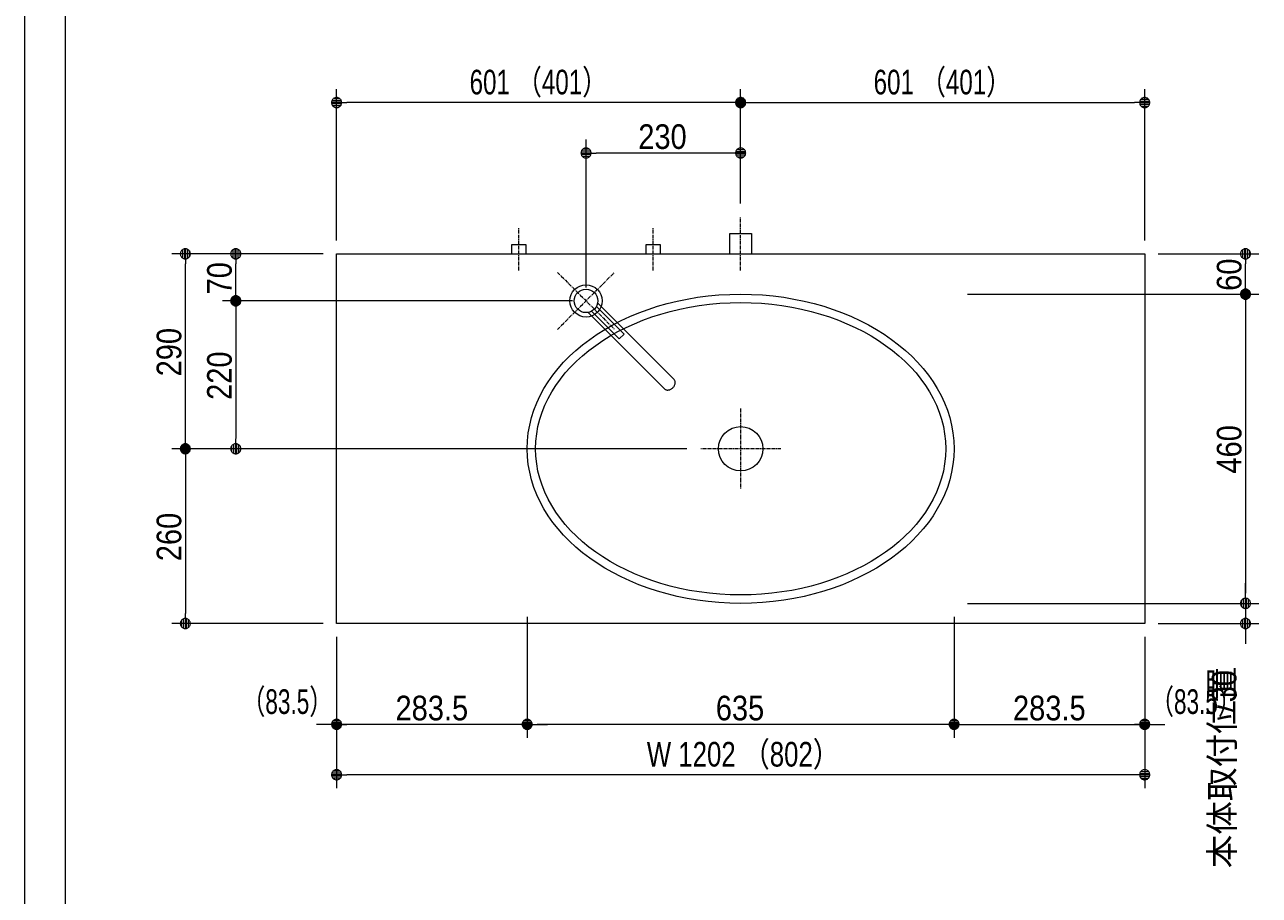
# Model space of a CAD drawing. Units: millimetres, scale not verified. Extents: x -6062 to 6062, y -3045 to 3045.
# Drawn here: x -5788 to -3951, y -774 to 521 of the extents above; entities that cross this region are included whole.
import ezdxf
from ezdxf.enums import TextEntityAlignment as Align

# ---------------------------------------------------------------- set-up
doc = ezdxf.new("R2010")
doc.units = ezdxf.units.MM
doc.header["$LTSCALE"] = 20
doc.linetypes.add('CHAIN1', pattern=[8, 5, -1, 1, -1])
for name, color, linetype, lineweight in [('0-0_1図面枠', 7, 'Continuous', 9), ('0-1_2寸法-1', 7, 'Continuous', 9), ('0-2_0', 7, 'Continuous', 9), ('0-3_5ボウル・キャビネット', 7, 'Continuous', 9), ('0-4_2寸法-2', 7, 'Continuous', 9), ('0-5_4給排水', 7, 'Continuous', 9)]:
    doc.layers.add(name, color=color, linetype=linetype, lineweight=lineweight)
doc.styles.add('ＭＳ Ｐゴシック', font='')
doc.styles.get('ＭＳ Ｐゴシック').set_extended_font_data('MS PGothic')

# ---------------------------------------------------------------- blocks, each defined once
blk = doc.blocks.new('グループ-2')
at = {"layer": '0-0_1図面枠'}
blk.add_lwpolyline([(-80000, 55400), (80000, 55400), (80000, -55400), (-80000, -55400)], close=True, dxfattribs=at)
blk = doc.blocks.new('図面枠')
at = {"layer": '0-0_1図面枠'}
blk.add_blockref('グループ-2', (0, 0), dxfattribs=at)
blk = doc.blocks.new('グループ-4')
at = {"layer": '0-0_1図面枠'}
blk.add_line((-78800, 41000), (-78800, -48600), dxfattribs=at)
blk = doc.blocks.new('_Dot')
at = {"layer": '0-2_0'}
for p, q in [((-10, 0), (-20, 0)), ((9.78, 2), (-9.78, 2)), ((7.99, 6), (-7.99, 6)), ((9.16, -3.98), (-9.16, -3.98)), ((6, -7.98), (-6, -7.98))]:
    blk.add_line(p, q, dxfattribs=at)
for points in [[(10, 0), (9.92, 1.25), (9.69, 2.49), (9.3, 3.68), (8.76, 4.82), (8.09, 5.88), (7.29, 6.85), (6.37, 7.71), (5.36, 8.44), (4.26, 9.05), (3.09, 9.51), (1.87, 9.82), (0.63, 9.98), (-0.63, 9.98), (-1.87, 9.82), (-3.09, 9.51), (-4.26, 9.05), (-5.36, 8.44), (-6.37, 7.71), (-7.29, 6.85), (-8.09, 5.88), (-8.76, 4.82), (-9.3, 3.68), (-9.69, 2.49), (-9.92, 1.25), (-10, 0), (0, 0)], [(-10, 0), (-9.92, -1.25), (-9.69, -2.49), (-9.3, -3.68), (-8.76, -4.82), (-8.09, -5.88), (-7.29, -6.85), (-6.37, -7.71), (-5.36, -8.44), (-4.26, -9.05), (-3.09, -9.51), (-1.87, -9.82), (-0.63, -9.98), (0.63, -9.98), (1.87, -9.82), (3.09, -9.51), (4.26, -9.05), (5.36, -8.44), (6.37, -7.71), (7.29, -6.85), (8.09, -5.88), (8.76, -4.82), (9.3, -3.68), (9.69, -2.49), (9.92, -1.25), (10, 0), (0, 0)]]:
    blk.add_lwpolyline(points, close=True, dxfattribs=at)
blk = doc.blocks.new('グループ-15')
at = {"layer": '0-5_4給排水', "linetype": 'CHAIN1'}
for p, q in [((-64148.5, 1351.5), (-62451.5, 3048.5)), ((-64148.5, 3048.5), (-62451.5, 1351.5)), ((-64148.5, 1351.5), (-62451.5, 3048.5)), ((-64148.5, 3048.5), (-62451.5, 1351.5))]:
    blk.add_line(p, q, dxfattribs=at)
at = {"layer": '0-5_4給排水'}
for points in [[(-63238.3, 1855.5), (-60966.5, -416.3), (-60956.2, -425.5), (-60944.5, -433.6), (-60931.3, -440.6), (-60916.7, -446.2), (-60901, -450.3), (-60884.2, -452.5), (-60866.6, -453), (-60848.5, -451.5), (-60830.2, -448.1), (-60811.8, -442.9), (-60793.8, -436.1), (-60776.5, -427.7), (-60759.9, -417.9), (-60744.3, -407.1), (-60729.9, -395.5), (-60716.8, -383.2), (-60704.5, -370.1), (-60692.9, -355.7), (-60682.1, -340.1), (-60672.3, -323.5), (-60663.9, -306.2), (-60657.1, -288.2), (-60651.9, -269.8), (-60648.5, -251.5), (-60647, -233.4), (-60647.5, -215.8), (-60649.7, -199), (-60653.8, -183.3), (-60659.4, -168.7), (-60666.4, -155.5), (-60674.5, -143.8), (-60683.7, -133.5), (-62955.5, 2138.3)], [(-63238.3, 1855.5), (-60966.5, -416.3), (-60956.2, -425.5), (-60944.5, -433.6), (-60931.3, -440.6), (-60916.7, -446.2), (-60901, -450.3), (-60884.2, -452.5), (-60866.6, -453), (-60848.5, -451.5), (-60830.2, -448.1), (-60811.8, -442.9), (-60793.8, -436.1), (-60776.5, -427.7), (-60759.9, -417.9), (-60744.3, -407.1), (-60729.9, -395.5), (-60716.8, -383.2), (-60704.5, -370.1), (-60692.9, -355.7), (-60682.1, -340.1), (-60672.3, -323.5), (-60663.9, -306.2), (-60657.1, -288.2), (-60651.9, -269.8), (-60648.5, -251.5), (-60647, -233.4), (-60647.5, -215.8), (-60649.7, -199), (-60653.8, -183.3), (-60659.4, -168.7), (-60666.4, -155.5), (-60674.5, -143.8), (-60683.7, -133.5), (-62955.5, 2138.3)], [(-63133.5, 1892.1), (-62310.1, 1068.6), (-62168.6, 1210.1), (-62992.1, 2033.5)], [(-63133.5, 1892.1), (-62310.1, 1068.6), (-62168.6, 1210.1), (-62992.1, 2033.5)]]:
    blk.add_lwpolyline(points, dxfattribs=at)
for radius in [480, 480, 350, 350]:
    blk.add_circle((-63300, 2200), radius, dxfattribs=at)
blk = doc.blocks.new('グループ-16')
at = {"layer": '0-3_5ボウル・キャビネット', "linetype": 'CHAIN1'}
for p, q in [((-58700, -1000), (-58700, -3400)), ((-57500, -2200), (-59900, -2200))]:
    blk.add_line(p, q, dxfattribs=at)
at = {"layer": '0-3_5ボウル・キャビネット'}
blk.add_circle((-58700, -2200), 660, dxfattribs=at)
for major_axis, ratio in [((6350, 0), 0.724409), ((6100, 0), 0.713115)]:
    blk.add_ellipse((-58700, -2200), major_axis=major_axis, ratio=ratio, dxfattribs=at)
blk = doc.blocks.new('グループ-23')
at = {"layer": '0-5_4給排水', "linetype": 'CHAIN1'}
blk.add_line((-58700, 3100), (-58700, 4700), dxfattribs=at)
at = {"layer": '0-5_4給排水'}
blk.add_lwpolyline([(-59020, 3600), (-59020, 4200), (-58380, 4200), (-58380, 3600)], dxfattribs=at)
blk = doc.blocks.new('止水栓_平面_W100')
at = {"layer": '0-5_4給排水', "linetype": 'CHAIN1'}
for p, q in [((-2000, -500), (-2000, 780)), ((2000, -500), (2000, 780))]:
    blk.add_line(p, q, dxfattribs=at)
at = {"layer": '0-5_4給排水'}
for points in [[(-2210, 0), (-2210, 280), (-1790, 280), (-1790, 0)], [(1790, 0), (1790, 280), (2210, 280), (2210, 0)]]:
    blk.add_lwpolyline(points, dxfattribs=at)

msp = doc.modelspace()

# ---------------------------------------------------------------- linework, layer by layer
at = {"layer": '0-1_2寸法-1'}
for p, q in [((-5323.5, 200), (-5323.5, 425)), ((-4722.5, 350), (-4722.5, 425)), ((-4722.5, 350), (-4722.5, 425)), ((-4121.5, 200), (-4121.5, 425)), ((-4737.51, 405), (-5308.49, 405)), ((-4707.49, 405), (-4136.51, 405)), ((-4952.5, 130), (-4952.5, 350)), ((-4722.5, 255), (-4722.5, 350)), ((-4737.51, 330), (-4937.49, 330)), ((-5493.5, 180), (-5568.5, 180)), ((-5343.5, 180), (-5493.5, 180)), ((-4101.5, 180), (-3951.5, 180)), ((-5548.5, -94.99), (-5548.5, 164.99)), ((-5473.5, 125.01), (-5473.5, 164.99)), ((-3971.5, 135.01), (-3971.5, 164.99)), ((-4385, 120), (-3951.5, 120)), ((-4101.5, 120), (-3951.5, 120)), ((-4972.5, 110), (-5493.5, 110)), ((-4972.5, 110), (-5493.5, 110)), ((-5473.5, 94.99), (-5473.5, -94.99)), ((-3971.5, 104.99), (-3971.5, -324.99)), ((-5493.5, -110), (-5568.5, -110)), ((-5493.5, -110), (-5568.5, -110)), ((-4802.5, -110), (-5493.5, -110)), ((-5548.5, -125.01), (-5548.5, -354.99)), ((-4385, -340), (-3951.5, -340)), ((-5040, -360), (-5040, -540)), ((-4405, -360), (-4405, -540)), ((-5343.5, -370), (-5568.5, -370)), ((-5323.5, -390), (-5323.5, -540)), ((-5040, -390), (-5040, -540)), ((-4405, -390), (-4405, -540)), ((-4121.5, -390), (-4121.5, -540)), ((-5055.01, -520), (-5308.49, -520)), ((-4420.01, -520), (-5024.99, -520)), ((-4389.99, -520), (-4136.51, -520)), ((-5323.5, -540), (-5323.5, -615)), ((-4121.5, -540), (-4121.5, -615)), ((-4136.51, -595), (-5308.49, -595))]:
    msp.add_line(p, q, dxfattribs=at)
at = {"layer": '0-3_5ボウル・キャビネット'}
msp.add_lwpolyline([(-5323.5, 180), (-4121.5, 180), (-4121.5, -370), (-5323.5, -370)], close=True, dxfattribs=at)
at = {"layer": '0-4_2寸法-2'}
for p, q in [((-3971.5, -324.99), (-3971.5, -309.99)), ((-4101.5, -340), (-3951.5, -340)), ((-3971.5, -340), (-3971.5, -370)), ((-4101.5, -370), (-3951.5, -370)), ((-3971.5, -385.01), (-3971.5, -400.01)), ((-5323.5, -390), (-5323.5, -540)), ((-5040, -390), (-5040, -540)), ((-4405, -390), (-4405, -540)), ((-4121.5, -390), (-4121.5, -540)), ((-5338.51, -520), (-5353.51, -520)), ((-5040, -520), (-5323.5, -520)), ((-5024.99, -520), (-5009.99, -520)), ((-4420.01, -520), (-4435.01, -520)), ((-4405, -520), (-4121.5, -520)), ((-4106.49, -520), (-4091.49, -520))]:
    msp.add_line(p, q, dxfattribs=at)

# ---------------------------------------------------------------- block references
at = {"layer": '0-0_1図面枠', "xscale": 0.05, "yscale": 0.05}
for name in ['図面枠', 'グループ-4']:
    msp.add_blockref(name, (-1787.5, 0), dxfattribs=at)
at = {"layer": '0-1_2寸法-1', "xscale": 0.7503418, "yscale": 0.7503418}
for p, rotation in [((-5323.5, 405), 180), ((-4722.5, 405), 180), ((-4952.5, 330), 180), ((-5548.5, 180), 90), ((-5473.5, 180), 90), ((-3971.5, 180), 90), ((-3971.5, 120), 270), ((-5473.5, 110), 270), ((-5473.5, 110), 90), ((-3971.5, 120), 90), ((-5548.5, -110), 270), ((-5548.5, -110), 90), ((-5473.5, -110), 270), ((-3971.5, -340), 270), ((-5548.5, -370), 270), ((-5323.5, -520), 180), ((-5040, -520), 180), ((-4405, -520), 180), ((-5323.5, -595), 180)]:
    msp.add_blockref('_Dot', p, dxfattribs=dict(at, rotation=rotation))
for p in [(-4722.5, 405), (-4121.5, 405), (-4722.5, 330), (-5040, -520), (-4405, -520), (-4121.5, -520), (-4121.5, -595)]:
    msp.add_blockref('_Dot', p, dxfattribs=at)
at = {"layer": '0-3_5ボウル・キャビネット', "xscale": 0.05, "yscale": 0.05}
msp.add_blockref('グループ-16', (-1787.5, 0), dxfattribs=at)
at = {"layer": '0-4_2寸法-2', "xscale": 0.7503418, "yscale": 0.7503418}
for p, rotation in [((-3971.5, -340), 270), ((-3971.5, -370), 90), ((-5040, -520), 180), ((-4121.5, -520), 180)]:
    msp.add_blockref('_Dot', p, dxfattribs=dict(at, rotation=rotation))
for p in [(-5323.5, -520), (-4405, -520)]:
    msp.add_blockref('_Dot', p, dxfattribs=at)
at = {"layer": '0-5_4給排水', "xscale": 0.05, "yscale": 0.05}
for name, p in [('グループ-23', (-1787.5, 0)), ('止水栓_平面_W100', (-4952.5, 180)), ('グループ-15', (-1787.5, 0))]:
    msp.add_blockref(name, p, dxfattribs=at)

# ---------------------------------------------------------------- texts
at = {"layer": '0-1_2寸法-1', "style": 'ＭＳ Ｐゴシック'}
for s, height, width, p in [('601 （401）', 36.66, 0.75, (-5125.7, 406.19)), ('601 （401）', 36.66, 0.75, (-4524.7, 406.19)), ('230', 36.66, 0.9, (-4874.78, 325.04)), ('283.5', 36.69, 0.9, (-5235.92, -525.06)), ('635', 36.66, 0.9, (-4759.49, -525.06)), ('283.5', 36.69, 0.9, (-4317.42, -525.06)), ('W 1202 （802）', 36.66, 0.8, (-4862.07, -593.81))]:
    msp.add_text(s, height=height, dxfattribs=dict(at, width=width)).set_placement(p, align=Align.BOTTOM_LEFT)
at = {"layer": '0-1_2寸法-1', "style": 'ＭＳ Ｐゴシック', "width": 0.9}
for s, p in [('70', (-5468.54, 119.63)), ('60', (-3966.54, 124.92)), ('290', (-5543.54, -2.28)), ('220', (-5468.54, -37.28)), ('460', (-3966.54, -146.89)), ('260', (-5543.54, -277.28))]:
    msp.add_text(s, height=36.66, rotation=90, dxfattribs=at).set_placement(p, align=Align.BOTTOM_LEFT)
at = {"layer": '0-4_2寸法-2', "style": 'ＭＳ Ｐゴシック'}
msp.add_text('本体取付位置', height=36.66, rotation=90, dxfattribs=at).set_placement((-3977.19, -734.14), align=Align.BOTTOM_LEFT)
at = {"layer": '0-4_2寸法-2', "style": 'ＭＳ Ｐゴシック', "width": 0.9}
msp.add_text('30', height=36.66, rotation=90, dxfattribs=at).set_placement((-3973.98, -487.22), align=Align.BOTTOM_LEFT)
at = {"layer": '0-4_2寸法-2', "style": 'ＭＳ Ｐゴシック', "width": 0.7}
for p in [(-5464.58, -515.51), (-4112.98, -515.51)]:
    msp.add_text('（83.5）', height=36.69, dxfattribs=at).set_placement(p, align=Align.BOTTOM_LEFT)

doc.saveas('drawing.dxf')
